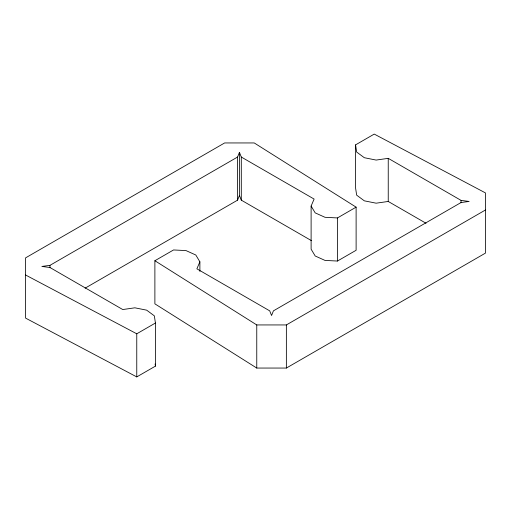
<?xml version="1.0" encoding="UTF-8"?>
<svg xmlns="http://www.w3.org/2000/svg" width="511" height="511" viewBox="0 0 511 511"><rect width="100%" height="100%" fill="white"/><g stroke="black" fill="none" stroke-linecap="round" stroke-linejoin="round"><path stroke-width="0.77" d="M85.133 288.159L237.57 200.152L237.57 157.037L239.435 152.374L241.301 157.037L241.301 200.152L311.365 240.598M237.57 200.152L239.435 195.489L239.435 152.374M199.89 261.824L196.888 268.818L269.699 310.848L271.565 315.511L273.43 310.848L461.05 202.528L469.124 201.455L461.05 200.376L388.239 158.34L376.134 160.071L364.337 157.72L356.659 152.042L355.573 144.869L374.237 134.086L485.45 192.909L485.45 253.111L286.364 368.054L256.765 368.054L154.884 303.847L154.884 260.731L173.555 249.956L185.985 250.582L195.815 255.015L199.89 261.824L199.89 271.405M237.57 157.037L49.95 265.356L41.876 266.435L49.95 267.515L122.761 309.545L134.866 307.814L146.663 310.164L154.341 315.843L155.427 323.022L155.427 366.132L136.763 376.914L25.55 318.091L25.55 257.889L224.636 142.946L254.235 142.946L356.116 207.153L356.116 250.269L337.445 261.044L325.015 260.418L315.185 255.985L311.11 249.176L311.11 206.061L314.112 199.073L241.301 157.037M25.55 274.982L136.763 333.798L155.427 323.022M311.11 206.061L315.185 212.87L325.015 217.303L337.445 217.935L356.116 207.153M154.884 260.731L256.765 324.939L286.364 324.939L485.45 209.995M426.021 223.262L388.239 201.455L376.134 203.186L364.337 200.836L356.659 195.157L355.573 187.978L355.573 144.869M239.435 195.489L241.301 200.152M155.101 363.979L155.427 366.132M461.05 200.376L461.05 202.771M388.239 158.34L388.239 201.455M337.445 217.935L337.445 261.044M286.364 324.939L286.364 368.054M256.765 324.939L256.765 368.054M136.763 333.798L136.763 376.914M49.95 265.356L49.95 267.751"/></g></svg>
